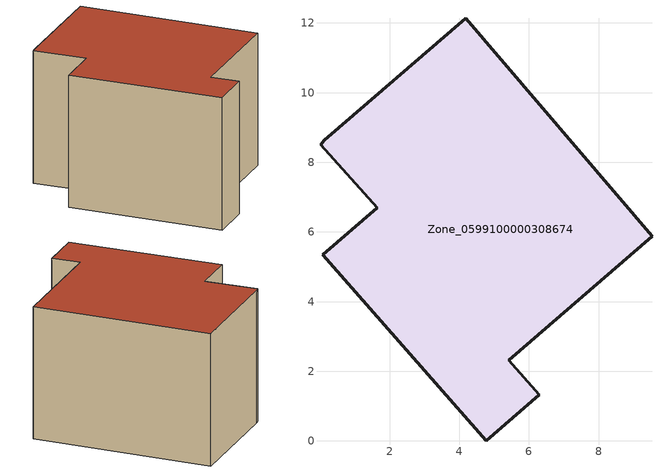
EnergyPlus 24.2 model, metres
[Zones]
Zone_0599100000308674
 floor ground (C_G): 0.01,8.51 0.13,8.63 4.18,12.14 9.53,5.88 5.42,2.31 6.29,1.33 4.77,0 0.09,5.34 1.65,6.7 z0
 wall outside (C_F): 4.77,0 6.29,1.33 5.42,2.31 9.53,5.88 4.18,12.14 0.13,8.63 0.01,8.51 1.65,6.7 0.09,5.34 4.77,0 z0:6.15
 roof outside (C_R): 0.13,8.63 0.01,8.51 1.65,6.7 0.09,5.34 4.77,0 6.29,1.33 5.42,2.31 9.53,5.88 4.18,12.14 z6.15
[BUILDING]
Pand.0599100000308674: North Axis=0; Terrain=City; Loads Convergence Tolerance Value=0.04; Temperature Convergence Tolerance Value=0.4; Solar Distribution=FullExterior; Maximum Number of Warmup Days=25; Minimum Number of Warmup Days=1
[Site:Location]
Rotterdam.The.Hague.AP_ZH_NLD Design_Conditions: Latitude=51.96; Longitude=4.45; Time Zone=1; Elevation=-4.5
[SITE:GROUNDTEMPERATURE:BUILDINGSURFACE]
18, 18, 18, 18, 18, 18, 18, 18, 18, 18, 18, 18
[MATERIAL] Thermal Absorptance=0.9; Solar Absorptance=0.7; Visible Absorptance=0.7
Name | Roughness | Thickness | Conductivity | Density | Specific Heat
G.TI.1946 | MediumSmooth | 0.15 | 1 | 540 | 1210
F.TI.1946 | Rough | 0.3 | 0.857143 | 1920 | 840
R.TI.1946 | MediumRough | 0.2 | 0.1 | 1500 | 1000
[CONSTRUCTION]
C_G: G.TI.1946
C_F: F.TI.1946
C_R: R.TI.1946
[ZONE]
Zone_0599100000308674: Type=1; Multiplier=1; Ceiling Height=Autocalculate; Volume=Autocalculate; Floor Area=autocalculate; Part of Total Floor Area=Yes
[ZONEINFILTRATION:DESIGNFLOWRATE]
Infil_Zone_0599100000308674: Zone or ZoneList or Space or SpaceList=Zone_0599100000308674; Schedule=AlwaysOn; Design Flow Rate Calculation Method=Flow/Area; Flow Rate per Floor Area=0.003; Constant Term Coefficient=1; Temperature Term Coefficient=0; Velocity Term Coefficient=0; Velocity Squared Term Coefficient=0
[HVACTEMPLATE:ZONE:IDEALLOADSAIRSYSTEM]
Zone_0599100000308674: Maximum Heating Supply Air Temperature=50; Minimum Cooling Supply Air Temperature=13; Maximum Heating Supply Air Humidity Ratio=0.0156; Minimum Cooling Supply Air Humidity Ratio=0.0077; Heating Limit=NoLimit; Cooling Limit=NoLimit; Dehumidification Control Type=ConstantSensibleHeatRatio; Cooling Sensible Heat Ratio=0.7; Dehumidification Setpoint=60; Humidification Control Type=None; Humidification Setpoint=30; Outdoor Air Method=None; Outdoor Air Flow Rate per Person=0.00944; Outdoor Air Flow Rate per Zone Floor Area=0; Outdoor Air Flow Rate per Zone=0; Demand Controlled Ventilation Type=None; Outdoor Air Economizer Type=NoEconomizer; Heat Recovery Type=None; Sensible Heat Recovery Effectiveness=0.7; Latent Heat Recovery Effectiveness=0.65
[ZONECONTROL:THERMOSTAT]
ThermostatControl_Zone_0599100000308674: Zone or ZoneList=Zone_0599100000308674; Control Type Schedule=DualSetpointControlType; Control 1=Thermostat_Zone_0599100000308674; Temperature Difference Between Cutout And Setpoint=0
[THERMOSTATSETPOINT:DUALSETPOINT]
Thermostat_Zone_0599100000308674: Heating Setpoint Temperature Schedule=HeatingSetpoint_Zone_0599100000308674; Cooling Setpoint Temperature Schedule=CoolingSetpoint_Zone_0599100000308674
[SCHEDULE:COMPACT]
HeatingSetpoint_Zone_0599100000308674: Through: 12/31, For: AllDays, Until: 24:00, 21
CoolingSetpoint_Zone_0599100000308674: Through: 12/31, For: AllDays, Until: 24:00, 24
DualSetpointControlType: Through: 12/31, For: AllDays, Until: 24:00, 4
AlwaysOn: Through: 12/31, For: AllDays, Until: 24:00, 1
